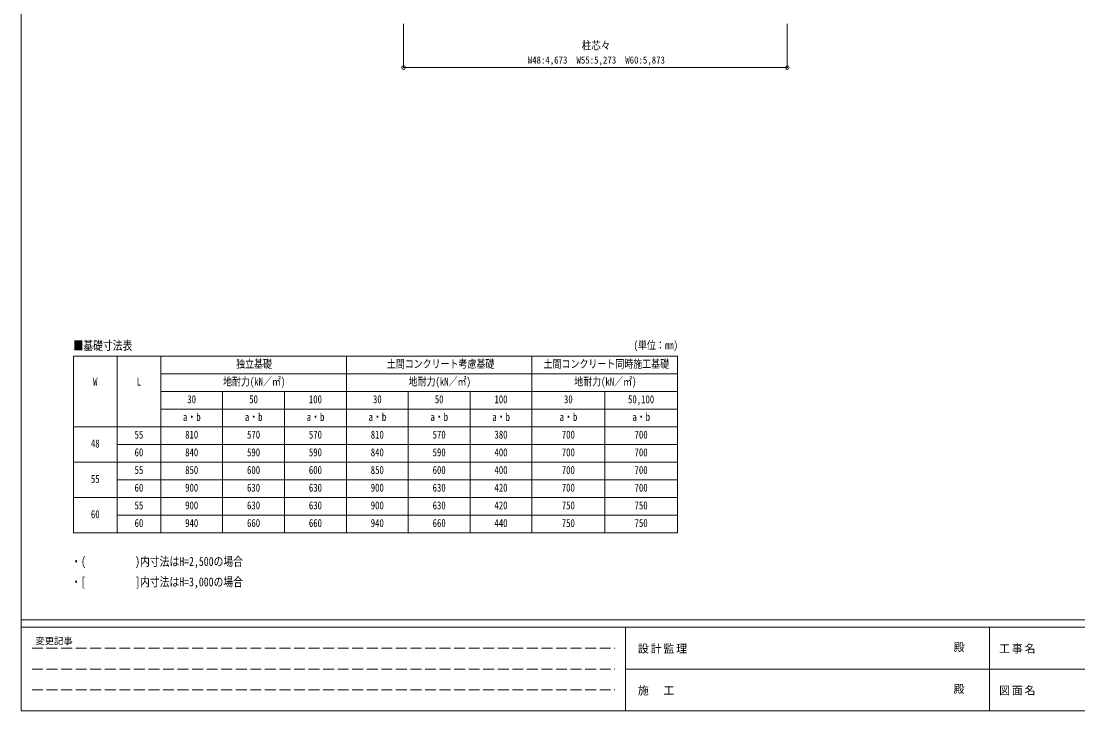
# Model space of a CAD drawing. Units: millimetres, scale not verified. Extents: x -14053 to 14053, y -9700 to 9700.
# Drawn here: x -14053 to 466, y -9700 to -220 of the extents above; entities that cross this region are included whole.
import ezdxf
from ezdxf.enums import TextEntityAlignment as Align

# ---------------------------------------------------------------- set-up
doc = ezdxf.new("R2010")
doc.units = ezdxf.units.MM
doc.header["$LTSCALE"] = 50
doc.header["$PDMODE"] = 32
doc.header["$PDSIZE"] = 50
doc.linetypes.add('DASHED3', pattern=[4, 3, -1])
for name, color, linetype, lineweight in [('0-8_外構', 6, 'Continuous', 9), ('0-D_記号', 7, 'Continuous', 9), ('F-0_ﾚｲﾔ240', 7, 'Continuous', 9)]:
    doc.layers.add(name, color=color, linetype=linetype, lineweight=lineweight)
doc.styles.add('ＭＳ ゴシック', font='')
doc.styles.get('ＭＳ ゴシック').set_extended_font_data('MS Gothic')

msp = doc.modelspace()

# ---------------------------------------------------------------- linework, layer by layer
at = {"layer": '0-8_外構'}
for p, q in [((-8799.13, -858.82), (-8799.13, -257.94)), ((-3526.13, -858.82), (-3526.13, -257.94)), ((-8799.13, -858.82), (-3526.13, -858.82))]:
    msp.add_line(p, q, dxfattribs=at)
for p in [(-8799.13, -858.82), (-3526.13, -858.82)]:
    msp.add_point(p, dxfattribs=at)
at = {"layer": '0-D_記号'}
for p, q in [((-13334.63, -4822.8), (-13334.63, -7252.8)), ((-13334.63, -4822.8), (-5034.63, -4822.8)), ((-12734.63, -4822.8), (-12734.63, -7252.8)), ((-12134.63, -4822.8), (-12134.63, -7252.8)), ((-12134.63, -4822.8), (-12134.63, -7252.8)), ((-9584.63, -4822.8), (-9584.63, -7252.8)), ((-7034.63, -4822.8), (-7034.63, -7252.8)), ((-5034.63, -4822.8), (-5034.63, -7252.8)), ((-12134.63, -5065.8), (-5034.63, -5065.8)), ((-12134.63, -5308.8), (-5034.63, -5308.8)), ((-11284.63, -5308.8), (-11284.63, -7252.8)), ((-10434.63, -5308.8), (-10434.63, -7252.8)), ((-8734.63, -5308.8), (-8734.63, -7252.8)), ((-7884.63, -5308.8), (-7884.63, -7252.8)), ((-6034.63, -5308.8), (-6034.63, -7252.8)), ((-12134.63, -5551.8), (-5034.63, -5551.8)), ((-13334.63, -5794.8), (-5034.63, -5794.8)), ((-12734.63, -6037.8), (-12134.63, -6037.8)), ((-12134.63, -6037.8), (-5034.63, -6037.8)), ((-13334.63, -6280.8), (-5034.63, -6280.8)), ((-13334.63, -6766.8), (-5034.63, -6766.8)), ((-12734.63, -7009.8), (-12134.63, -7009.8)), ((-12134.63, -7009.8), (-5034.63, -7009.8)), ((-13334.63, -7252.8), (-5034.63, -7252.8))]:
    msp.add_line(p, q, dxfattribs=at)
msp.add_lwpolyline([(-12734.63, -6523.8), (-12134.63, -6523.8), (-5034.63, -6523.8)], dxfattribs=at)
at = {"layer": 'F-0_ﾚｲﾔ240', "color": 5, "lineweight": 5}
for p, q in [((-14053.43, 9700), (-14053.43, -9700)), ((-14053.43, -8450), (13346.57, -8450)), ((-14053.43, -8550), (8901.98, -8550)), ((-5748.03, -8550), (-5748.03, -9700)), ((-748.03, -8550), (-748.03, -9700)), ((-5748.03, -9125), (4501.97, -9125)), ((-14053.43, -9700), (13346.57, -9700))]:
    msp.add_line(p, q, dxfattribs=at)
at = {"layer": 'F-0_ﾚｲﾔ240', "color": 4, "linetype": 'DASHED3'}
for p, q in [((-13903.43, -8837.5), (-5898.03, -8837.5)), ((-13903.43, -9125), (-5898.03, -9125)), ((-13903.43, -9412.5), (-5898.03, -9412.5))]:
    msp.add_line(p, q, dxfattribs=at)

# ---------------------------------------------------------------- texts
at = {"layer": '0-8_外構', "color": 7, "style": 'ＭＳ ゴシック'}
for s, height, width, p in [('柱芯々', 110, 0.85, (-6350.13, -643.82)), ('W48:4,673\u3000W55:5,273\u3000W60:5,873', 98.97, 0.9, (-7092.63, -833.82))]:
    msp.add_text(s, height=height, dxfattribs=dict(at, width=width)).set_placement(p, align=Align.BOTTOM_LEFT)
at = {"layer": '0-D_記号', "style": 'ＭＳ ゴシック', "width": 0.8}
for s, height, p in [('■基礎寸法表', 123.7, (-13334.63, -4776.79)), ('(単位：mm)', 110, (-5637.68, -4762.13)), ('独立基礎', 110, (-11099.63, -5019.3)), ('土間コンクリート考慮基礎', 110, (-9029.63, -5019.3)), ('土間コンクリート同時施工基礎', 110, (-6874.63, -5019.3)), ('W', 110, (-13064.63, -5262.3)), ('L', 110, (-12464.63, -5262.3)), ('地耐力(kN／㎡)', 110, (-11279.63, -5262.3)), ('地耐力(kN／㎡)', 110, (-8729.63, -5262.3)), ('地耐力(kN／㎡)', 110, (-6454.63, -5262.3)), ('30', 110, (-11769.63, -5505.3)), ('50', 110, (-10919.63, -5505.3)), ('100', 110, (-10099.63, -5505.3)), ('30', 110, (-9219.63, -5505.3)), ('50', 110, (-8369.63, -5505.3)), ('100', 110, (-7549.63, -5505.3)), ('30', 110, (-6594.63, -5505.3)), ('50,100', 110, (-5714.63, -5505.3)), ('a・b', 110, (-11829.63, -5748.3)), ('a・b', 110, (-10979.63, -5748.3)), ('a・b', 110, (-10129.63, -5748.3)), ('a・b', 110, (-9279.63, -5748.3)), ('a・b', 110, (-8429.63, -5748.3)), ('a・b', 110, (-7579.63, -5748.3)), ('a・b', 110, (-6654.63, -5748.3)), ('a・b', 110, (-5654.63, -5748.3)), ('55', 110, (-12494.63, -5991.3)), ('810', 110, (-11799.63, -5991.3)), ('570', 110, (-10949.63, -5991.3)), ('570', 110, (-10099.63, -5991.3)), ('810', 110, (-9249.63, -5991.3)), ('570', 110, (-8399.63, -5991.3)), ('380', 110, (-7549.63, -5991.3)), ('700', 110, (-6624.63, -5991.3)), ('700', 110, (-5624.63, -5991.3)), ('48', 110, (-13094.63, -6112.8)), ('60', 110, (-12494.63, -6234.3)), ('840', 110, (-11799.63, -6234.3)), ('590', 110, (-10949.63, -6234.3)), ('590', 110, (-10099.63, -6234.3)), ('840', 110, (-9249.63, -6234.3)), ('590', 110, (-8399.63, -6234.3)), ('400', 110, (-7549.63, -6234.3)), ('700', 110, (-6624.63, -6234.3)), ('700', 110, (-5624.63, -6234.3)), ('55', 110, (-12494.63, -6477.3)), ('850', 110, (-11799.63, -6477.3)), ('600', 110, (-10949.63, -6477.3)), ('600', 110, (-10099.63, -6477.3)), ('850', 110, (-9249.63, -6477.3)), ('600', 110, (-8399.63, -6477.3)), ('400', 110, (-7549.63, -6477.3)), ('700', 110, (-6624.63, -6477.3)), ('700', 110, (-5624.63, -6477.3)), ('55', 110, (-13094.63, -6598.8)), ('60', 110, (-12494.63, -6720.3)), ('900', 110, (-11799.63, -6720.3)), ('630', 110, (-10949.63, -6720.3)), ('630', 110, (-10099.63, -6720.3)), ('900', 110, (-9249.63, -6720.3)), ('630', 110, (-8399.63, -6720.3)), ('420', 110, (-7549.63, -6720.3)), ('700', 110, (-6624.63, -6720.3)), ('700', 110, (-5624.63, -6720.3)), ('55', 110, (-12494.63, -6963.3)), ('900', 110, (-11799.63, -6963.3)), ('630', 110, (-10949.63, -6963.3)), ('630', 110, (-10099.63, -6963.3)), ('900', 110, (-9249.63, -6963.3)), ('630', 110, (-8399.63, -6963.3)), ('420', 110, (-7549.63, -6963.3)), ('750', 110, (-6624.63, -6963.3)), ('750', 110, (-5624.63, -6963.3)), ('60', 110, (-13094.63, -7084.8)), ('60', 110, (-12494.63, -7206.3)), ('940', 110, (-11799.63, -7206.3)), ('660', 110, (-10949.63, -7206.3)), ('660', 110, (-10099.63, -7206.3)), ('940', 110, (-9249.63, -7206.3)), ('660', 110, (-8399.63, -7206.3)), ('440', 110, (-7549.63, -7206.3)), ('750', 110, (-6624.63, -7206.3)), ('750', 110, (-5624.63, -7206.3)), ('・(\u3000\u3000\u3000\u3000\u3000)内寸法はH=2,500の場合', 123.7, (-13365.13, -7744.96)), ('・[\u3000\u3000\u3000\u3000\u3000]内寸法はH=3,000の場合', 123.7, (-13365.13, -8026.21))]:
    msp.add_text(s, height=height, dxfattribs=at).set_placement(p, align=Align.BOTTOM_LEFT)
at = {"layer": 'F-0_ﾚｲﾔ240', "style": 'ＭＳ ゴシック'}
for s, height, p in [('変更記事', 91.64, (-13858.06, -8812.5)), ('殿', 110, (-1240.88, -8912.5)), ('殿', 110, (-1240.88, -9487.5))]:
    msp.add_text(s, height=height, dxfattribs=at).set_placement(p, align=Align.BOTTOM_LEFT)
at = {"layer": 'F-0_ﾚｲﾔ240', "char_height": 110, "attachment_point": 7, "style": 'ＭＳ ゴシック'}
for s, insert in [('\\T1.17;設計監理', (-5579.15, -8912.5)), ('\\T1.17;工事名', (-616.19, -8912.5)), ('\\T1.17;施\u3000工', (-5579.15, -9487.5)), ('\\T1.17;図面名', (-616.19, -9487.5))]:
    msp.add_mtext(s, dxfattribs=dict(at, insert=insert))

doc.saveas('drawing.dxf')
